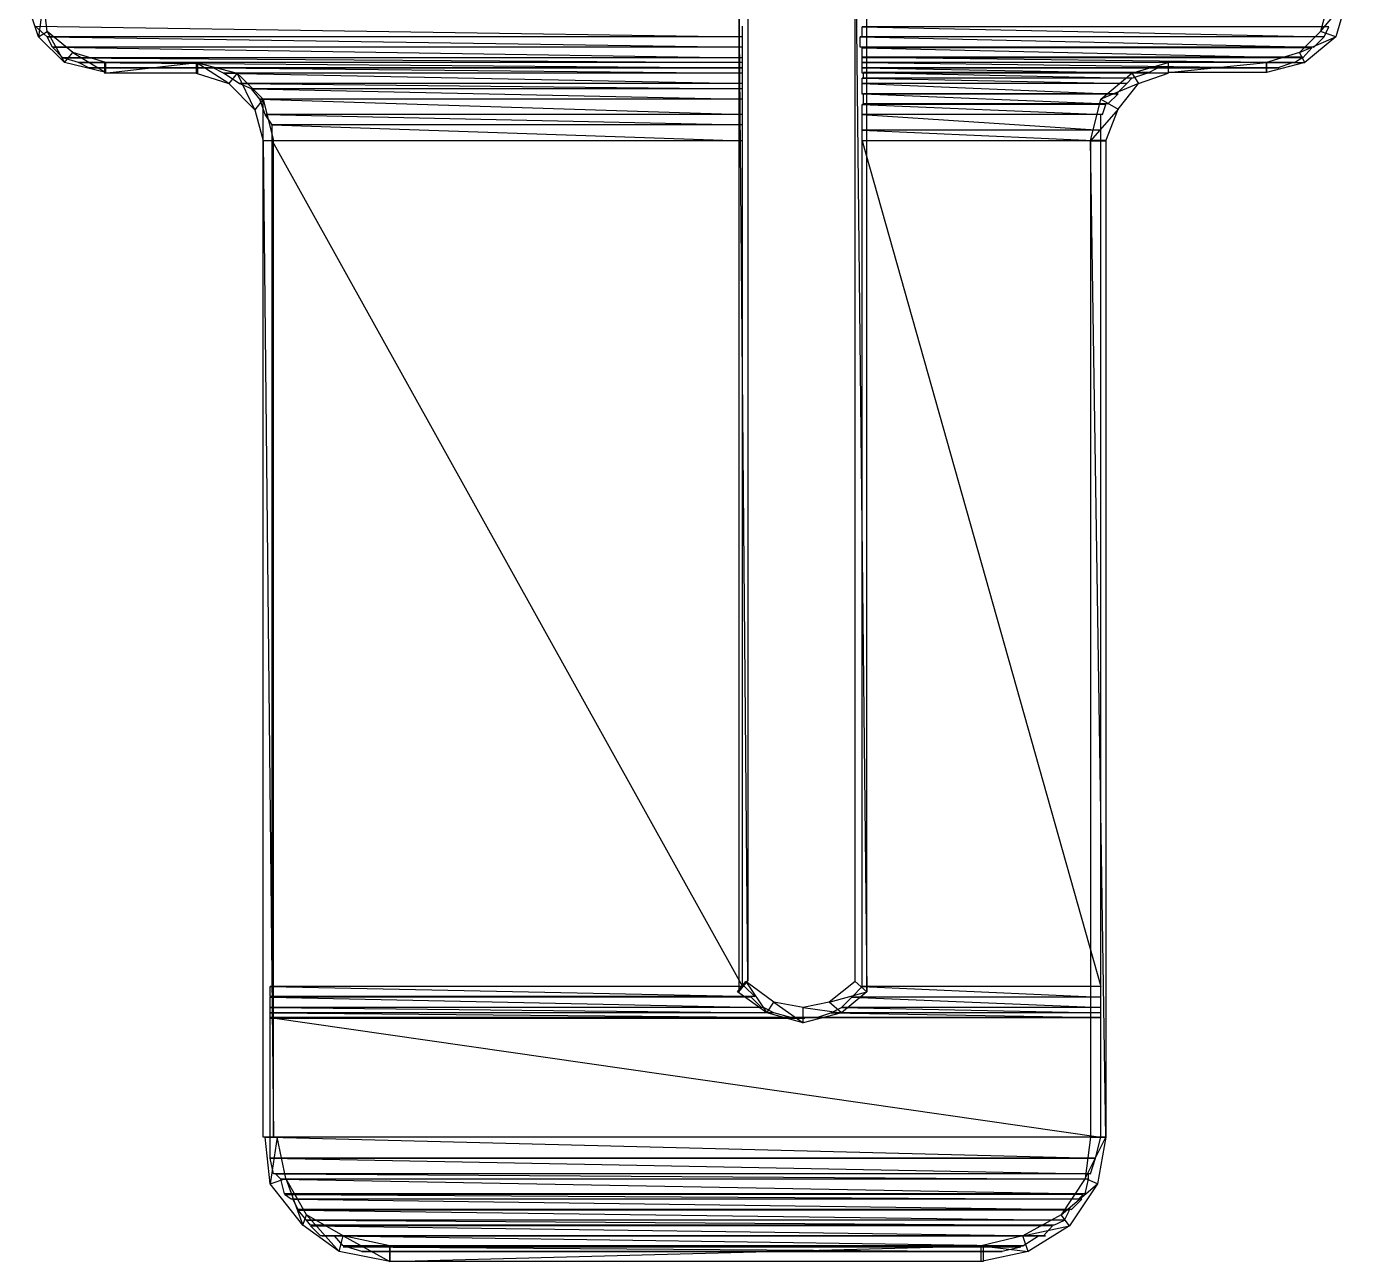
# Model space of a CAD drawing. Header units: millimetres. Extents: x 10 to 831, y 7 to 587.
# Drawn here: x 766.311 to 769.003, y 86.939 to 89.457 of the extents above; entities that cross this region are included whole.
import ezdxf

# ---------------------------------------------------------------- set-up
doc = ezdxf.new("R2010")
doc.units = ezdxf.units.MM
doc.layers.get('0').update_dxf_attribs({"linetype": 'CONTINUOUS'})

msp = doc.modelspace()

# ---------------------------------------------------------------- linework, layer by layer
at = {"color": 0}
for p, q in [((768.001, 89.7117), (768.025, 87.4889)), ((768.001, 89.7117), (768.025, 87.4889)), ((768.001, 89.7117), (768.025, 87.4889)), ((768.001, 89.7117), (768.025, 87.4889)), ((768.001, 87.5097), (768.001, 89.7117)), ((768.025, 87.4889), (768.025, 89.7117)), ((768.025, 87.4889), (768.025, 89.7117)), ((767.782, 87.5111), (767.764, 89.5847)), ((767.764, 89.5847), (767.764, 87.4889)), ((767.782, 87.5111), (767.764, 89.5847)), ((767.782, 87.5111), (767.764, 89.5847)), ((767.764, 89.5847), (767.764, 87.4889)), ((767.782, 87.5111), (767.764, 89.5847)), ((767.782, 89.5847), (767.782, 87.5111)), ((766.336, 89.4362), (766.311, 89.5103)), ((766.336, 89.4362), (766.311, 89.5103)), ((766.346, 89.5103), (766.336, 89.4362)), ((766.346, 89.5103), (766.336, 89.4362)), ((766.346, 89.5103), (766.336, 89.4362)), ((766.346, 89.5103), (766.336, 89.4362)), ((766.353, 89.4472), (766.346, 89.5103)), ((766.353, 89.4472), (766.346, 89.5103)), ((768.95, 89.4472), (769.003, 89.5103)), ((768.95, 89.4472), (769.003, 89.5103)), ((768.95, 89.4472), (769.003, 89.5103)), ((768.95, 89.4472), (769.003, 89.5103)), ((768.967, 89.5103), (768.95, 89.4472)), ((769.003, 89.5103), (768.981, 89.4362)), ((769.003, 89.5103), (768.981, 89.4362)), ((766.329, 89.4581), (767.771, 89.4362)), ((766.329, 89.4581), (767.771, 89.4362)), ((766.329, 89.4581), (767.771, 89.4362)), ((766.329, 89.4581), (767.771, 89.4362)), ((766.353, 89.4362), (766.329, 89.4581)), ((767.771, 89.4362), (767.771, 89.4581)), ((767.771, 89.4362), (767.771, 89.4581)), ((768.967, 89.4567), (768.015, 89.4567)), ((768.015, 89.4567), (768.957, 89.4362)), ((768.015, 89.4567), (768.957, 89.4362)), ((768.967, 89.4567), (768.015, 89.4567)), ((768.015, 89.4567), (768.957, 89.4362)), ((768.015, 89.4567), (768.957, 89.4362)), ((768.015, 89.4362), (768.015, 89.4567)), ((768.957, 89.4362), (768.967, 89.4567)), ((768.957, 89.4362), (768.967, 89.4567)), ((766.336, 89.4362), (766.353, 89.4472)), ((766.336, 89.4362), (766.353, 89.4472)), ((766.336, 89.4362), (766.353, 89.4472)), ((766.336, 89.4362), (766.353, 89.4472)), ((766.389, 89.3837), (766.336, 89.4362)), ((766.389, 89.3837), (766.336, 89.4362)), ((766.353, 89.4472), (766.389, 89.3837)), ((766.353, 89.4472), (766.389, 89.3837)), ((766.406, 89.4045), (766.353, 89.4472)), ((766.353, 89.4472), (766.389, 89.3837)), ((766.353, 89.4472), (766.389, 89.3837)), ((766.406, 89.4045), (766.353, 89.4472)), ((767.771, 89.4362), (766.353, 89.4362)), ((767.771, 89.4362), (766.353, 89.4362)), ((767.771, 89.4362), (766.353, 89.4362)), ((766.353, 89.4362), (767.771, 89.4154)), ((766.353, 89.4362), (767.771, 89.4154)), ((767.771, 89.4362), (766.353, 89.4362)), ((766.353, 89.4362), (767.771, 89.4154)), ((766.353, 89.4362), (767.771, 89.4154)), ((766.364, 89.4154), (766.353, 89.4362)), ((767.771, 89.4154), (767.771, 89.4362)), ((767.771, 89.4154), (767.771, 89.4362)), ((768.957, 89.4362), (768.011, 89.4362)), ((768.011, 89.4362), (768.936, 89.4154)), ((768.011, 89.4362), (768.936, 89.4154)), ((768.957, 89.4362), (768.011, 89.4362)), ((768.011, 89.4362), (768.936, 89.4154)), ((768.011, 89.4362), (768.936, 89.4154)), ((768.011, 89.4154), (768.011, 89.4362)), ((768.957, 89.4362), (768.015, 89.4362)), ((768.957, 89.4362), (768.015, 89.4362)), ((768.95, 89.4472), (768.907, 89.4045)), ((768.95, 89.4472), (768.907, 89.4045)), ((768.907, 89.4045), (768.981, 89.4362)), ((768.907, 89.4045), (768.981, 89.4362)), ((768.907, 89.4045), (768.981, 89.4362)), ((768.907, 89.4045), (768.981, 89.4362)), ((768.981, 89.4362), (768.918, 89.3837)), ((768.981, 89.4362), (768.918, 89.3837)), ((768.936, 89.4154), (768.957, 89.4362)), ((768.936, 89.4154), (768.957, 89.4362)), ((768.981, 89.4362), (768.95, 89.4472)), ((768.981, 89.4362), (768.95, 89.4472)), ((768.981, 89.4362), (768.95, 89.4472)), ((768.981, 89.4362), (768.95, 89.4472)), ((767.771, 89.4154), (766.364, 89.4154)), ((767.771, 89.4154), (766.364, 89.4154)), ((767.771, 89.4154), (766.364, 89.4154)), ((766.364, 89.4154), (767.771, 89.3932)), ((766.364, 89.4154), (767.771, 89.3932)), ((767.771, 89.4154), (766.364, 89.4154)), ((766.364, 89.4154), (767.771, 89.3932)), ((766.364, 89.4154), (767.771, 89.3932)), ((766.385, 89.3932), (766.364, 89.4154)), ((766.389, 89.3837), (766.406, 89.4045)), ((766.389, 89.3837), (766.406, 89.4045)), ((766.389, 89.3837), (766.406, 89.4045)), ((766.389, 89.3837), (766.406, 89.4045)), ((766.406, 89.4045), (766.473, 89.3632)), ((766.406, 89.4045), (766.473, 89.3632)), ((766.406, 89.4045), (766.473, 89.3632)), ((766.406, 89.4045), (766.473, 89.3632)), ((766.473, 89.3837), (766.406, 89.4045)), ((767.771, 89.3932), (767.771, 89.4154)), ((767.771, 89.3932), (767.771, 89.4154)), ((768.936, 89.4154), (768.011, 89.4154)), ((768.936, 89.4154), (768.011, 89.4154)), ((768.932, 89.414), (768.015, 89.414)), ((768.015, 89.414), (768.914, 89.3932)), ((768.015, 89.414), (768.914, 89.3932)), ((768.932, 89.414), (768.015, 89.414)), ((768.015, 89.414), (768.914, 89.3932)), ((768.015, 89.414), (768.914, 89.3932)), ((768.015, 89.3932), (768.015, 89.414)), ((768.907, 89.4045), (768.84, 89.3837)), ((768.907, 89.4045), (768.84, 89.3837)), ((768.918, 89.3837), (768.907, 89.4045)), ((768.918, 89.3837), (768.907, 89.4045)), ((768.918, 89.3837), (768.907, 89.4045)), ((768.918, 89.3837), (768.907, 89.4045)), ((768.914, 89.3932), (768.932, 89.414)), ((768.914, 89.3932), (768.932, 89.414)), ((767.771, 89.3932), (766.385, 89.3932)), ((767.771, 89.3932), (766.385, 89.3932)), ((767.771, 89.3932), (766.385, 89.3932)), ((766.385, 89.3932), (767.771, 89.3837)), ((766.385, 89.3932), (767.771, 89.3837)), ((767.771, 89.3932), (766.385, 89.3932)), ((766.385, 89.3932), (767.771, 89.3837)), ((766.385, 89.3932), (767.771, 89.3837)), ((766.417, 89.3837), (766.385, 89.3932)), ((766.473, 89.3632), (766.389, 89.3837)), ((766.473, 89.3632), (766.389, 89.3837)), ((767.771, 89.3837), (766.417, 89.3837)), ((767.771, 89.3837), (766.417, 89.3837)), ((767.771, 89.3837), (766.417, 89.3837)), ((766.417, 89.3837), (767.771, 89.3727)), ((766.417, 89.3837), (767.771, 89.3727)), ((767.771, 89.3837), (766.417, 89.3837)), ((766.417, 89.3837), (767.771, 89.3727)), ((766.417, 89.3837), (767.771, 89.3727)), ((766.438, 89.3727), (766.417, 89.3837)), ((766.47, 89.3837), (766.47, 89.3618)), ((766.47, 89.3618), (766.66, 89.3837)), ((766.66, 89.3837), (766.47, 89.3837)), ((766.47, 89.3618), (766.66, 89.3837)), ((766.47, 89.3837), (766.47, 89.3618)), ((766.47, 89.3618), (766.66, 89.3837)), ((766.66, 89.3837), (766.47, 89.3837)), ((766.47, 89.3618), (766.66, 89.3837)), ((766.473, 89.3632), (766.473, 89.3837)), ((766.473, 89.3632), (766.473, 89.3837)), ((766.724, 89.341), (766.657, 89.3837)), ((766.657, 89.3837), (766.741, 89.3618)), ((766.724, 89.341), (766.657, 89.3837)), ((766.657, 89.3837), (766.657, 89.3618)), ((766.724, 89.341), (766.657, 89.3837)), ((766.657, 89.3837), (766.741, 89.3618)), ((766.724, 89.341), (766.657, 89.3837)), ((766.657, 89.3837), (766.657, 89.3618)), ((766.66, 89.3837), (766.66, 89.3618)), ((766.66, 89.3837), (766.66, 89.3618)), ((767.771, 89.3837), (767.771, 89.3932)), ((767.771, 89.3837), (767.771, 89.3932)), ((767.771, 89.3727), (767.771, 89.3837)), ((767.771, 89.3727), (767.771, 89.3837)), ((768.914, 89.3946), (768.015, 89.3946)), ((768.015, 89.3946), (768.897, 89.3837)), ((768.015, 89.3946), (768.897, 89.3837)), ((768.914, 89.3946), (768.015, 89.3946)), ((768.015, 89.3946), (768.897, 89.3837)), ((768.015, 89.3946), (768.897, 89.3837)), ((768.015, 89.3837), (768.015, 89.3946)), ((768.914, 89.3932), (768.015, 89.3932)), ((768.914, 89.3932), (768.015, 89.3932)), ((768.897, 89.3837), (768.015, 89.3837)), ((768.897, 89.3837), (768.015, 89.3837)), ((768.893, 89.3837), (768.015, 89.3837)), ((768.015, 89.3837), (768.862, 89.3727)), ((768.015, 89.3837), (768.862, 89.3727)), ((768.893, 89.3837), (768.015, 89.3837)), ((768.015, 89.3837), (768.862, 89.3727)), ((768.015, 89.3837), (768.862, 89.3727)), ((768.015, 89.3727), (768.015, 89.3837)), ((768.565, 89.3618), (768.639, 89.3837)), ((768.565, 89.3618), (768.639, 89.3837)), ((768.639, 89.3837), (768.639, 89.3618)), ((768.639, 89.3837), (768.639, 89.3618)), ((768.639, 89.3837), (768.639, 89.3632)), ((768.639, 89.3632), (768.84, 89.3837)), ((768.84, 89.3837), (768.639, 89.3837)), ((768.639, 89.3632), (768.84, 89.3837)), ((768.639, 89.3837), (768.639, 89.3632)), ((768.639, 89.3632), (768.84, 89.3837)), ((768.84, 89.3837), (768.639, 89.3837)), ((768.639, 89.3632), (768.84, 89.3837)), ((768.84, 89.3837), (768.84, 89.3632)), ((768.84, 89.3837), (768.84, 89.3632)), ((768.84, 89.3632), (768.84, 89.3837)), ((768.84, 89.3837), (768.918, 89.3837)), ((768.918, 89.3837), (768.84, 89.3632)), ((768.84, 89.3837), (768.918, 89.3837)), ((768.84, 89.3632), (768.84, 89.3837)), ((768.84, 89.3837), (768.918, 89.3837)), ((768.918, 89.3837), (768.84, 89.3632)), ((768.84, 89.3837), (768.918, 89.3837)), ((768.862, 89.3727), (768.893, 89.3837)), ((768.862, 89.3727), (768.893, 89.3837)), ((768.897, 89.3837), (768.914, 89.3946)), ((768.897, 89.3837), (768.914, 89.3946)), ((767.771, 89.3727), (766.438, 89.3727)), ((767.771, 89.3727), (766.438, 89.3727)), ((767.771, 89.3727), (766.438, 89.3727)), ((766.438, 89.3727), (767.771, 89.3727)), ((766.438, 89.3727), (767.771, 89.3727)), ((767.771, 89.3727), (766.438, 89.3727)), ((766.438, 89.3727), (767.771, 89.3727)), ((766.438, 89.3727), (767.771, 89.3727)), ((766.473, 89.3727), (766.438, 89.3727)), ((766.66, 89.3618), (766.47, 89.3618)), ((767.771, 89.3727), (766.473, 89.3727)), ((767.771, 89.3727), (766.473, 89.3727)), ((766.657, 89.3618), (766.724, 89.341)), ((767.771, 89.3727), (766.66, 89.3727)), ((766.66, 89.3727), (767.771, 89.3727)), ((766.66, 89.3727), (767.771, 89.3727)), ((767.771, 89.3727), (766.66, 89.3727)), ((766.66, 89.3727), (767.771, 89.3727)), ((766.66, 89.3727), (767.771, 89.3727)), ((766.692, 89.3727), (766.66, 89.3727)), ((767.771, 89.3727), (766.692, 89.3727)), ((767.771, 89.3727), (766.692, 89.3727)), ((767.771, 89.3727), (766.692, 89.3727)), ((766.692, 89.3727), (767.771, 89.3618)), ((766.692, 89.3727), (767.771, 89.3618)), ((767.771, 89.3727), (766.692, 89.3727)), ((766.692, 89.3727), (767.771, 89.3618)), ((766.692, 89.3727), (767.771, 89.3618)), ((766.713, 89.3618), (766.692, 89.3727)), ((767.771, 89.3618), (766.713, 89.3618)), ((767.771, 89.3618), (766.713, 89.3618)), ((767.771, 89.3618), (766.713, 89.3618)), ((766.713, 89.3618), (767.771, 89.341)), ((766.713, 89.3618), (767.771, 89.341)), ((767.771, 89.3618), (766.713, 89.3618)), ((766.713, 89.3618), (767.771, 89.341)), ((766.713, 89.3618), (767.771, 89.341)), ((766.745, 89.341), (766.713, 89.3618)), ((766.741, 89.3618), (766.724, 89.341)), ((766.741, 89.3618), (766.724, 89.341)), ((766.741, 89.3618), (766.724, 89.341)), ((766.741, 89.3618), (766.724, 89.341)), ((766.777, 89.2874), (766.741, 89.3618)), ((766.741, 89.3618), (766.794, 89.3092)), ((766.777, 89.2874), (766.741, 89.3618)), ((766.777, 89.2874), (766.741, 89.3618)), ((766.741, 89.3618), (766.794, 89.3092)), ((766.777, 89.2874), (766.741, 89.3618)), ((767.771, 89.3618), (767.771, 89.3727)), ((767.771, 89.3618), (767.771, 89.3727)), ((767.771, 89.341), (767.771, 89.3618)), ((767.771, 89.341), (767.771, 89.3618)), ((768.862, 89.3727), (768.015, 89.3727)), ((768.862, 89.3727), (768.015, 89.3727)), ((768.618, 89.3727), (768.015, 89.3727)), ((768.015, 89.3727), (768.597, 89.3618)), ((768.015, 89.3727), (768.597, 89.3618)), ((768.618, 89.3727), (768.015, 89.3727)), ((768.015, 89.3727), (768.597, 89.3618)), ((768.015, 89.3727), (768.597, 89.3618)), ((768.015, 89.3618), (768.015, 89.3727)), ((768.597, 89.3618), (768.015, 89.3618)), ((768.597, 89.3618), (768.015, 89.3618)), ((768.565, 89.3519), (768.015, 89.3519)), ((768.015, 89.3519), (768.555, 89.341)), ((768.015, 89.3519), (768.555, 89.341)), ((768.565, 89.3519), (768.015, 89.3519)), ((768.015, 89.3519), (768.555, 89.341)), ((768.015, 89.3519), (768.555, 89.341)), ((768.015, 89.341), (768.015, 89.3519)), ((768.844, 89.3727), (768.018, 89.3727)), ((768.018, 89.3727), (768.844, 89.3727)), ((768.844, 89.3727), (768.018, 89.3727)), ((768.018, 89.3727), (768.865, 89.3727)), ((768.844, 89.3727), (768.018, 89.3727)), ((768.018, 89.3727), (768.844, 89.3727)), ((768.844, 89.3727), (768.018, 89.3727)), ((768.018, 89.3727), (768.865, 89.3727)), ((768.622, 89.3727), (768.018, 89.3727)), ((768.018, 89.3727), (768.622, 89.3727)), ((768.622, 89.3727), (768.018, 89.3727)), ((768.018, 89.3727), (768.639, 89.3727)), ((768.622, 89.3727), (768.018, 89.3727)), ((768.018, 89.3727), (768.622, 89.3727)), ((768.622, 89.3727), (768.018, 89.3727)), ((768.018, 89.3727), (768.639, 89.3727)), ((768.6, 89.3632), (768.018, 89.3632)), ((768.018, 89.3632), (768.565, 89.3519)), ((768.018, 89.3632), (768.565, 89.3519)), ((768.6, 89.3632), (768.018, 89.3632)), ((768.018, 89.3632), (768.565, 89.3519)), ((768.018, 89.3632), (768.565, 89.3519)), ((768.018, 89.3519), (768.018, 89.3632)), ((768.565, 89.3519), (768.018, 89.3519)), ((768.565, 89.3519), (768.018, 89.3519)), ((768.502, 89.3092), (768.565, 89.3618)), ((768.502, 89.3092), (768.565, 89.3618)), ((768.555, 89.341), (768.565, 89.3519)), ((768.555, 89.341), (768.565, 89.3519)), ((768.565, 89.3519), (768.6, 89.3632)), ((768.565, 89.3519), (768.6, 89.3632)), ((768.639, 89.3618), (768.565, 89.3618)), ((768.639, 89.3618), (768.565, 89.3618)), ((768.565, 89.3618), (768.579, 89.341)), ((768.565, 89.3618), (768.579, 89.341)), ((768.639, 89.3618), (768.565, 89.3618)), ((768.639, 89.3618), (768.565, 89.3618)), ((768.565, 89.3618), (768.579, 89.341)), ((768.565, 89.3618), (768.579, 89.341)), ((768.579, 89.341), (768.639, 89.3618)), ((768.579, 89.341), (768.639, 89.3618)), ((768.597, 89.3618), (768.618, 89.3727)), ((768.597, 89.3618), (768.618, 89.3727)), ((768.622, 89.3727), (768.622, 89.3727)), ((768.622, 89.3727), (768.622, 89.3727)), ((768.639, 89.3727), (768.622, 89.3727)), ((768.84, 89.3632), (768.639, 89.3632)), ((768.844, 89.3727), (768.844, 89.3727)), ((768.844, 89.3727), (768.844, 89.3727)), ((768.865, 89.3727), (768.844, 89.3727)), ((766.724, 89.341), (766.777, 89.2874)), ((766.724, 89.341), (766.777, 89.2874)), ((767.771, 89.341), (766.745, 89.341)), ((767.771, 89.341), (766.745, 89.341)), ((767.771, 89.341), (766.745, 89.341)), ((766.745, 89.341), (767.771, 89.33)), ((766.745, 89.341), (767.771, 89.33)), ((767.771, 89.341), (766.745, 89.341)), ((766.745, 89.341), (767.771, 89.33)), ((766.745, 89.341), (767.771, 89.33)), ((766.77, 89.33), (766.745, 89.341)), ((767.771, 89.33), (766.77, 89.33)), ((767.771, 89.33), (766.77, 89.33)), ((767.771, 89.33), (766.77, 89.33)), ((766.77, 89.33), (767.771, 89.3092)), ((766.77, 89.33), (767.771, 89.3092)), ((767.771, 89.33), (766.77, 89.33)), ((766.77, 89.33), (767.771, 89.3092)), ((766.77, 89.33), (767.771, 89.3092)), ((766.787, 89.3092), (766.77, 89.33)), ((767.771, 89.33), (767.771, 89.341)), ((767.771, 89.33), (767.771, 89.341)), ((767.771, 89.3092), (767.771, 89.33)), ((767.771, 89.3092), (767.771, 89.33)), ((768.555, 89.341), (768.015, 89.341)), ((768.555, 89.341), (768.015, 89.341)), ((768.555, 89.341), (768.015, 89.341)), ((768.015, 89.341), (768.533, 89.3191)), ((768.015, 89.341), (768.533, 89.3191)), ((768.555, 89.341), (768.015, 89.341)), ((768.015, 89.341), (768.533, 89.3191)), ((768.015, 89.341), (768.533, 89.3191)), ((768.015, 89.3191), (768.015, 89.341)), ((768.579, 89.341), (768.502, 89.3092)), ((768.579, 89.341), (768.502, 89.3092)), ((768.579, 89.341), (768.502, 89.3092)), ((768.579, 89.341), (768.502, 89.3092)), ((768.533, 89.3191), (768.555, 89.341)), ((768.533, 89.3191), (768.555, 89.341)), ((768.537, 89.2888), (768.579, 89.341)), ((768.537, 89.2888), (768.579, 89.341)), ((766.794, 89.3092), (766.777, 89.2874)), ((766.794, 89.3092), (766.777, 89.2874)), ((766.794, 89.3092), (766.777, 89.2874)), ((766.794, 89.3092), (766.777, 89.2874)), ((767.771, 89.3092), (766.787, 89.3092)), ((767.771, 89.3092), (766.787, 89.3092)), ((767.771, 89.3092), (766.787, 89.3092)), ((766.787, 89.3092), (767.771, 89.2775)), ((766.787, 89.3092), (767.771, 89.2775)), ((767.771, 89.3092), (766.787, 89.3092)), ((766.787, 89.3092), (767.771, 89.2775)), ((766.787, 89.3092), (767.771, 89.2775)), ((766.798, 89.2775), (766.787, 89.3092)), ((766.794, 89.2239), (766.794, 89.3092)), ((766.794, 89.3092), (766.815, 89.2239)), ((766.794, 89.2239), (766.794, 89.3092)), ((766.794, 89.2239), (766.794, 89.3092)), ((766.794, 89.3092), (766.815, 89.2239)), ((766.794, 89.2239), (766.794, 89.3092)), ((767.771, 89.2775), (767.771, 89.3092)), ((767.771, 89.2775), (767.771, 89.3092)), ((768.533, 89.3191), (768.015, 89.3191)), ((768.533, 89.3191), (768.015, 89.3191)), ((768.512, 89.2983), (768.015, 89.2983)), ((768.015, 89.2983), (768.505, 89.2775)), ((768.015, 89.2983), (768.505, 89.2775)), ((768.512, 89.2983), (768.015, 89.2983)), ((768.015, 89.2983), (768.505, 89.2775)), ((768.015, 89.2983), (768.505, 89.2775)), ((768.015, 89.2775), (768.015, 89.2983)), ((768.537, 89.3202), (768.018, 89.3202)), ((768.018, 89.3202), (768.516, 89.2997)), ((768.018, 89.3202), (768.516, 89.2997)), ((768.537, 89.3202), (768.018, 89.3202)), ((768.018, 89.3202), (768.516, 89.2997)), ((768.018, 89.3202), (768.516, 89.2997)), ((768.018, 89.2997), (768.018, 89.3202)), ((768.516, 89.2997), (768.018, 89.2997)), ((768.516, 89.2997), (768.018, 89.2997)), ((768.481, 89.2239), (768.502, 89.3092)), ((768.481, 89.2239), (768.502, 89.3092)), ((768.502, 89.3092), (768.537, 89.2888)), ((768.502, 89.3092), (768.537, 89.2888)), ((768.502, 89.3092), (768.537, 89.2888)), ((768.502, 89.3092), (768.537, 89.2888)), ((768.505, 89.2775), (768.512, 89.2983)), ((768.505, 89.2775), (768.512, 89.2983)), ((768.516, 89.2997), (768.537, 89.3202)), ((768.516, 89.2997), (768.537, 89.3202)), ((766.777, 89.2874), (766.794, 89.2239)), ((766.777, 89.2874), (766.794, 89.2239)), ((767.771, 89.2775), (766.798, 89.2775)), ((767.771, 89.2775), (766.798, 89.2775)), ((767.771, 89.2775), (766.798, 89.2775)), ((766.798, 89.2775), (767.771, 89.257)), ((766.798, 89.2775), (767.771, 89.257)), ((767.771, 89.2775), (766.798, 89.2775)), ((766.798, 89.2775), (767.771, 89.257)), ((766.798, 89.2775), (767.771, 89.257)), ((766.812, 89.257), (766.798, 89.2775)), ((767.771, 89.257), (767.771, 89.2775)), ((767.771, 89.257), (767.771, 89.2775)), ((768.505, 89.2775), (768.015, 89.2775)), ((768.505, 89.2775), (768.015, 89.2775)), ((768.502, 89.2775), (768.015, 89.2775)), ((768.015, 89.2775), (768.502, 89.2457)), ((768.015, 89.2775), (768.502, 89.2457)), ((768.502, 89.2775), (768.015, 89.2775)), ((768.015, 89.2775), (768.502, 89.2457)), ((768.015, 89.2775), (768.502, 89.2457)), ((768.015, 89.2457), (768.015, 89.2775)), ((768.537, 89.2888), (768.481, 89.2239)), ((768.537, 89.2888), (768.481, 89.2239)), ((768.537, 89.2888), (768.481, 89.2239)), ((768.537, 89.2888), (768.481, 89.2239)), ((768.502, 89.2457), (768.502, 89.2775)), ((768.502, 89.2457), (768.502, 89.2775)), ((768.512, 89.2239), (768.537, 89.2888)), ((767.771, 89.257), (766.812, 89.257)), ((767.771, 89.257), (766.812, 89.257)), ((767.771, 89.257), (766.812, 89.257)), ((766.812, 89.257), (767.771, 89.2239)), ((766.812, 89.257), (767.771, 89.2239)), ((767.771, 89.257), (766.812, 89.257)), ((766.812, 89.257), (767.771, 89.2239)), ((766.812, 89.257), (767.771, 89.2239)), ((766.812, 89.2239), (766.812, 89.257)), ((767.771, 89.2239), (767.771, 89.257)), ((767.771, 89.2239), (767.771, 89.257)), ((768.502, 89.2457), (768.015, 89.2457)), ((768.502, 89.2457), (768.015, 89.2457)), ((768.502, 89.2457), (768.015, 89.2457)), ((768.015, 89.2457), (768.502, 89.2239)), ((768.015, 89.2457), (768.502, 89.2239)), ((768.502, 89.2457), (768.015, 89.2457)), ((768.015, 89.2457), (768.502, 89.2239)), ((768.015, 89.2457), (768.502, 89.2239)), ((768.015, 89.2239), (768.015, 89.2457)), ((768.502, 89.2239), (768.502, 89.2457)), ((768.502, 89.2239), (768.502, 89.2457)), ((766.815, 89.2239), (766.794, 89.2239)), ((766.815, 89.2239), (766.794, 89.2239)), ((766.815, 89.2239), (766.794, 89.2239)), ((766.794, 89.2239), (766.815, 87.1926)), ((766.794, 89.2239), (766.815, 87.1926)), ((766.815, 89.2239), (766.794, 89.2239)), ((766.794, 89.2239), (766.815, 87.1926)), ((766.794, 89.2239), (766.815, 87.1926)), ((766.794, 87.1926), (766.794, 89.2239)), ((767.771, 89.2239), (766.812, 89.2239)), ((767.771, 89.2239), (766.812, 89.2239)), ((767.771, 89.2239), (766.812, 89.2239)), ((766.812, 89.2239), (767.771, 87.4998)), ((766.812, 89.2239), (767.771, 87.4998)), ((767.771, 89.2239), (766.812, 89.2239)), ((766.812, 89.2239), (767.771, 87.4998)), ((766.812, 89.2239), (767.771, 87.4998)), ((766.812, 87.4998), (766.812, 89.2239)), ((766.815, 87.1926), (766.815, 89.2239)), ((766.815, 87.1926), (766.815, 89.2239)), ((767.771, 87.4998), (767.771, 89.2239)), ((767.771, 87.4998), (767.771, 89.2239)), ((768.502, 89.2239), (768.015, 89.2239)), ((768.502, 89.2239), (768.015, 89.2239)), ((768.502, 89.2239), (768.015, 89.2239)), ((768.015, 89.2239), (768.502, 87.4998)), ((768.015, 89.2239), (768.502, 87.4998)), ((768.502, 89.2239), (768.015, 89.2239)), ((768.015, 89.2239), (768.502, 87.4998)), ((768.015, 89.2239), (768.502, 87.4998)), ((768.015, 87.4998), (768.015, 89.2239)), ((768.512, 87.1926), (768.481, 89.2253)), ((768.481, 89.2253), (768.481, 87.1926)), ((768.512, 87.1926), (768.481, 89.2253)), ((768.481, 89.2253), (768.512, 89.2253)), ((768.512, 87.1926), (768.481, 89.2253)), ((768.481, 89.2253), (768.481, 87.1926)), ((768.512, 87.1926), (768.481, 89.2253)), ((768.481, 89.2253), (768.512, 89.2253)), ((768.481, 89.2239), (768.512, 89.2239)), ((768.481, 89.2239), (768.512, 89.2239)), ((768.502, 87.4998), (768.502, 89.2239)), ((768.502, 87.4998), (768.502, 89.2239)), ((768.512, 89.2253), (768.512, 87.1926)), ((767.775, 87.4998), (766.808, 87.4998)), ((766.808, 87.4998), (767.796, 87.4794)), ((766.808, 87.4998), (767.796, 87.4794)), ((767.775, 87.4998), (766.808, 87.4998)), ((766.808, 87.4998), (767.796, 87.4794)), ((766.808, 87.4998), (767.796, 87.4794)), ((766.808, 87.4794), (766.808, 87.4998)), ((767.771, 87.4998), (766.812, 87.4998)), ((767.771, 87.4998), (766.812, 87.4998)), ((767.761, 87.4889), (767.778, 87.5097)), ((767.761, 87.4889), (767.778, 87.5097)), ((767.764, 87.4889), (767.782, 87.5111)), ((767.764, 87.4889), (767.782, 87.5111)), ((767.796, 87.4794), (767.775, 87.4998)), ((767.796, 87.4794), (767.775, 87.4998)), ((767.778, 87.5097), (767.821, 87.4462)), ((767.778, 87.5097), (767.821, 87.4462)), ((767.835, 87.4681), (767.778, 87.5097)), ((767.778, 87.5097), (767.821, 87.4462)), ((767.778, 87.5097), (767.821, 87.4462)), ((767.835, 87.4681), (767.778, 87.5097)), ((768.001, 87.5097), (767.948, 87.4681)), ((767.994, 87.478), (768.015, 87.4998)), ((768.025, 87.4889), (768.001, 87.5097)), ((768.025, 87.4889), (768.001, 87.5097)), ((768.025, 87.4889), (768.001, 87.5097)), ((768.025, 87.4889), (768.001, 87.5097)), ((768.502, 87.4998), (768.015, 87.4998)), ((768.502, 87.4998), (768.015, 87.4998)), ((768.502, 87.4998), (768.015, 87.4998)), ((768.015, 87.4998), (768.502, 87.478)), ((768.015, 87.4998), (768.502, 87.478)), ((768.502, 87.4998), (768.015, 87.4998)), ((768.015, 87.4998), (768.502, 87.478)), ((768.015, 87.4998), (768.502, 87.478)), ((768.502, 87.478), (768.502, 87.4998)), ((768.502, 87.478), (768.502, 87.4998)), ((767.796, 87.4794), (766.808, 87.4794)), ((767.796, 87.4794), (766.808, 87.4794)), ((767.789, 87.478), (766.808, 87.478)), ((766.808, 87.478), (767.81, 87.4571)), ((766.808, 87.478), (767.81, 87.4571)), ((767.789, 87.478), (766.808, 87.478)), ((766.808, 87.478), (767.81, 87.4571)), ((766.808, 87.478), (767.81, 87.4571)), ((766.808, 87.4571), (766.808, 87.478)), ((767.821, 87.4462), (767.761, 87.4889)), ((767.821, 87.4462), (767.761, 87.4889)), ((767.81, 87.4571), (767.789, 87.478)), ((767.81, 87.4571), (767.789, 87.478)), ((767.821, 87.4462), (767.835, 87.4681)), ((767.821, 87.4462), (767.835, 87.4681)), ((767.821, 87.4462), (767.835, 87.4681)), ((767.821, 87.4462), (767.835, 87.4681)), ((767.835, 87.4681), (767.895, 87.4254)), ((767.835, 87.4681), (767.895, 87.4254)), ((767.895, 87.4571), (767.835, 87.4681)), ((767.835, 87.4681), (767.895, 87.4254)), ((767.835, 87.4681), (767.895, 87.4254)), ((767.895, 87.4571), (767.835, 87.4681)), ((767.948, 87.4681), (767.895, 87.4571)), ((767.948, 87.4681), (767.895, 87.4571)), ((767.948, 87.4681), (768.025, 87.4889)), ((767.948, 87.4681), (768.025, 87.4889)), ((767.948, 87.4681), (768.025, 87.4889)), ((767.948, 87.4681), (768.025, 87.4889)), ((767.973, 87.4462), (767.948, 87.4681)), ((767.973, 87.4462), (767.948, 87.4681)), ((767.973, 87.4462), (767.948, 87.4681)), ((767.973, 87.4462), (767.948, 87.4681)), ((768.025, 87.4889), (767.973, 87.4462)), ((768.025, 87.4889), (767.973, 87.4462)), ((767.973, 87.4571), (767.994, 87.478)), ((768.502, 87.478), (767.994, 87.478)), ((768.502, 87.478), (767.994, 87.478)), ((768.502, 87.478), (767.994, 87.478)), ((767.994, 87.478), (768.502, 87.4571)), ((767.994, 87.478), (768.502, 87.4571)), ((768.502, 87.478), (767.994, 87.478)), ((767.994, 87.478), (768.502, 87.4571)), ((767.994, 87.478), (768.502, 87.4571)), ((768.502, 87.4571), (768.502, 87.478)), ((768.502, 87.4571), (768.502, 87.478)), ((767.81, 87.4571), (766.808, 87.4571)), ((767.81, 87.4571), (766.808, 87.4571)), ((767.814, 87.4571), (766.808, 87.4571)), ((766.808, 87.4571), (767.835, 87.4462)), ((766.808, 87.4571), (767.835, 87.4462)), ((767.814, 87.4571), (766.808, 87.4571)), ((766.808, 87.4571), (767.835, 87.4462)), ((766.808, 87.4571), (767.835, 87.4462)), ((766.808, 87.4462), (766.808, 87.4571)), ((767.835, 87.4462), (766.808, 87.4462)), ((767.835, 87.4462), (766.808, 87.4462)), ((767.835, 87.4462), (766.808, 87.4462)), ((766.808, 87.4462), (767.87, 87.4367)), ((766.808, 87.4462), (767.87, 87.4367)), ((767.835, 87.4462), (766.808, 87.4462)), ((766.808, 87.4462), (767.87, 87.4367)), ((766.808, 87.4462), (767.87, 87.4367)), ((766.808, 87.4367), (766.808, 87.4462)), ((767.87, 87.4367), (766.808, 87.4367)), ((767.87, 87.4367), (766.808, 87.4367)), ((768.502, 87.4367), (766.808, 87.4367)), ((766.808, 87.4367), (768.502, 87.1926)), ((766.808, 87.4367), (768.502, 87.1926)), ((768.502, 87.4367), (766.808, 87.4367)), ((766.808, 87.4367), (768.502, 87.1926)), ((766.808, 87.4367), (768.502, 87.1926)), ((766.808, 87.1926), (766.808, 87.4367)), ((767.835, 87.4462), (767.814, 87.4571)), ((767.835, 87.4462), (767.814, 87.4571)), ((767.895, 87.4254), (767.821, 87.4462)), ((767.895, 87.4254), (767.821, 87.4462)), ((767.87, 87.4367), (767.835, 87.4462)), ((767.87, 87.4367), (767.835, 87.4462)), ((767.895, 87.4254), (767.895, 87.4571)), ((767.895, 87.4254), (767.895, 87.4571)), ((767.895, 87.4571), (767.973, 87.4462)), ((767.895, 87.4571), (767.973, 87.4462)), ((767.895, 87.4254), (767.895, 87.4571)), ((767.895, 87.4254), (767.895, 87.4571)), ((767.895, 87.4571), (767.973, 87.4462)), ((767.895, 87.4571), (767.973, 87.4462)), ((767.973, 87.4462), (767.895, 87.4254)), ((767.973, 87.4462), (767.895, 87.4254)), ((768.502, 87.4367), (767.898, 87.4367)), ((768.502, 87.4367), (767.898, 87.4367)), ((767.898, 87.4367), (767.923, 87.4367)), ((767.923, 87.4367), (767.951, 87.4462)), ((768.502, 87.4367), (767.923, 87.4367)), ((768.502, 87.4367), (767.923, 87.4367)), ((768.502, 87.4367), (767.923, 87.4367)), ((767.923, 87.4367), (768.502, 87.4367)), ((767.923, 87.4367), (768.502, 87.4367)), ((768.502, 87.4367), (767.923, 87.4367)), ((767.923, 87.4367), (768.502, 87.4367)), ((767.923, 87.4367), (768.502, 87.4367)), ((767.951, 87.4462), (767.973, 87.4571)), ((768.502, 87.4462), (767.951, 87.4462)), ((768.502, 87.4462), (767.951, 87.4462)), ((768.502, 87.4462), (767.951, 87.4462)), ((767.951, 87.4462), (768.502, 87.4367)), ((767.951, 87.4462), (768.502, 87.4367)), ((768.502, 87.4462), (767.951, 87.4462)), ((767.951, 87.4462), (768.502, 87.4367)), ((767.951, 87.4462), (768.502, 87.4367)), ((768.502, 87.4571), (767.973, 87.4571)), ((768.502, 87.4571), (767.973, 87.4571)), ((768.502, 87.4571), (767.973, 87.4571)), ((767.973, 87.4571), (768.502, 87.4462)), ((767.973, 87.4571), (768.502, 87.4462)), ((768.502, 87.4571), (767.973, 87.4571)), ((767.973, 87.4571), (768.502, 87.4462)), ((767.973, 87.4571), (768.502, 87.4462)), ((768.502, 87.4462), (768.502, 87.4571)), ((768.502, 87.4462), (768.502, 87.4571)), ((768.502, 87.4367), (768.502, 87.4462)), ((768.502, 87.4367), (768.502, 87.4462)), ((768.502, 87.1926), (768.502, 87.4367)), ((768.502, 87.1926), (768.502, 87.4367)), ((767.898, 87.4353), (766.808, 87.4353)), ((766.808, 87.4353), (767.898, 87.4353)), ((767.898, 87.4353), (766.808, 87.4353)), ((766.808, 87.4353), (767.867, 87.4353)), ((767.898, 87.4353), (766.808, 87.4353)), ((766.808, 87.4353), (767.898, 87.4353)), ((767.898, 87.4353), (766.808, 87.4353)), ((766.808, 87.4353), (767.867, 87.4353)), ((767.867, 87.4353), (767.898, 87.4353)), ((767.898, 87.4353), (767.898, 87.4353)), ((767.898, 87.4353), (767.898, 87.4353)), ((766.815, 87.1926), (766.794, 87.1926)), ((766.815, 87.1926), (766.794, 87.1926)), ((766.798, 87.1926), (766.822, 87.1926)), ((766.808, 87.0977), (766.798, 87.1926)), ((766.798, 87.1926), (766.822, 87.1926)), ((766.808, 87.0977), (766.798, 87.1926)), ((768.502, 87.1926), (766.808, 87.1926)), ((768.502, 87.1926), (766.808, 87.1926)), ((768.502, 87.1926), (766.808, 87.1926)), ((766.808, 87.1926), (768.491, 87.1499)), ((766.808, 87.1926), (768.491, 87.1499)), ((766.808, 87.1499), (766.808, 87.1926)), ((768.502, 87.1926), (766.808, 87.1926)), ((766.808, 87.1926), (768.491, 87.1499)), ((766.808, 87.1926), (768.491, 87.1499)), ((766.808, 87.1499), (766.808, 87.1926)), ((766.822, 87.1926), (766.808, 87.0977)), ((766.822, 87.1926), (766.808, 87.0977)), ((766.822, 87.1926), (766.808, 87.0977)), ((766.822, 87.1926), (766.808, 87.0977)), ((766.84, 87.1086), (766.822, 87.1926)), ((766.84, 87.1086), (766.822, 87.1926)), ((768.47, 87.1086), (768.512, 87.1926)), ((768.47, 87.1086), (768.512, 87.1926)), ((768.47, 87.1086), (768.512, 87.1926)), ((768.47, 87.1086), (768.512, 87.1926)), ((768.481, 87.1926), (768.47, 87.1086)), ((768.512, 87.1926), (768.481, 87.1926)), ((768.512, 87.1926), (768.481, 87.1926)), ((768.481, 87.1926), (768.512, 87.1926)), ((768.481, 87.1926), (768.512, 87.1926)), ((768.491, 87.1499), (768.502, 87.1926)), ((768.491, 87.1499), (768.502, 87.1926)), ((768.512, 87.1926), (768.495, 87.0977)), ((768.512, 87.1926), (768.495, 87.0977)), ((768.491, 87.1499), (766.808, 87.1499)), ((768.491, 87.1499), (766.808, 87.1499)), ((766.808, 87.1499), (768.491, 87.1499)), ((766.808, 87.1499), (768.491, 87.1499)), ((768.491, 87.1499), (766.808, 87.1499)), ((768.491, 87.1499), (766.808, 87.1499)), ((766.808, 87.1499), (768.491, 87.1499)), ((766.808, 87.1499), (768.491, 87.1499)), ((768.491, 87.1499), (766.808, 87.1499)), ((768.491, 87.1499), (766.808, 87.1499)), ((766.808, 87.1499), (768.481, 87.1181)), ((766.808, 87.1499), (768.481, 87.1181)), ((768.491, 87.1499), (766.808, 87.1499)), ((766.808, 87.1499), (768.481, 87.1181)), ((766.808, 87.1499), (768.481, 87.1181)), ((766.815, 87.1181), (766.808, 87.1499)), ((768.481, 87.1181), (768.491, 87.1499)), ((768.481, 87.1181), (768.491, 87.1499)), ((768.491, 87.1499), (768.491, 87.1499)), ((768.491, 87.1499), (768.491, 87.1499)), ((768.481, 87.1181), (766.815, 87.1181)), ((768.481, 87.1181), (766.815, 87.1181)), ((768.477, 87.1181), (766.819, 87.1181)), ((766.819, 87.1181), (768.477, 87.1072)), ((766.819, 87.1181), (768.477, 87.1072)), ((768.477, 87.1181), (766.819, 87.1181)), ((766.819, 87.1181), (768.477, 87.1072)), ((766.819, 87.1181), (768.477, 87.1072)), ((766.83, 87.1072), (766.819, 87.1181)), ((768.477, 87.1072), (768.477, 87.1181)), ((768.477, 87.1072), (768.477, 87.1181)), ((766.808, 87.0977), (766.84, 87.1086)), ((766.808, 87.0977), (766.84, 87.1086)), ((766.808, 87.0977), (766.84, 87.1086)), ((766.808, 87.0977), (766.84, 87.1086)), ((766.875, 87.0133), (766.808, 87.0977)), ((766.875, 87.0133), (766.808, 87.0977)), ((768.477, 87.1072), (766.83, 87.1072)), ((768.477, 87.1072), (766.83, 87.1072)), ((768.477, 87.1072), (766.83, 87.1072)), ((766.83, 87.1072), (768.47, 87.0768)), ((766.83, 87.1072), (768.47, 87.0768)), ((768.477, 87.1072), (766.83, 87.1072)), ((766.83, 87.1072), (768.47, 87.0768)), ((766.83, 87.1072), (768.47, 87.0768)), ((766.837, 87.0768), (766.83, 87.1072)), ((766.84, 87.1086), (766.875, 87.0133)), ((766.84, 87.1086), (766.875, 87.0133)), ((766.882, 87.0342), (766.84, 87.1086)), ((766.84, 87.1086), (766.875, 87.0133)), ((766.84, 87.1086), (766.875, 87.0133)), ((766.882, 87.0342), (766.84, 87.1086)), ((768.47, 87.1086), (768.421, 87.0342)), ((768.47, 87.1086), (768.421, 87.0342)), ((768.421, 87.0342), (768.495, 87.0977)), ((768.421, 87.0342), (768.495, 87.0977)), ((768.421, 87.0342), (768.495, 87.0977)), ((768.421, 87.0342), (768.495, 87.0977)), ((768.495, 87.0977), (768.438, 87.0119)), ((768.495, 87.0977), (768.438, 87.0119)), ((768.495, 87.0977), (768.47, 87.1086)), ((768.495, 87.0977), (768.47, 87.1086)), ((768.495, 87.0977), (768.47, 87.1086)), ((768.495, 87.0977), (768.47, 87.1086)), ((768.47, 87.0768), (768.477, 87.1072)), ((768.47, 87.0768), (768.477, 87.1072)), ((768.47, 87.0768), (766.837, 87.0768)), ((768.47, 87.0768), (766.837, 87.0768)), ((768.466, 87.0754), (766.837, 87.0754)), ((766.837, 87.0754), (768.456, 87.0659)), ((766.837, 87.0754), (768.456, 87.0659)), ((768.466, 87.0754), (766.837, 87.0754)), ((766.837, 87.0754), (768.456, 87.0659)), ((766.837, 87.0754), (768.456, 87.0659)), ((766.851, 87.0659), (766.837, 87.0754)), ((768.456, 87.0659), (766.851, 87.0659)), ((768.456, 87.0659), (766.851, 87.0659)), ((768.463, 87.0659), (766.854, 87.0659)), ((766.854, 87.0659), (768.442, 87.0451)), ((766.854, 87.0659), (768.442, 87.0451)), ((768.463, 87.0659), (766.854, 87.0659)), ((766.854, 87.0659), (768.442, 87.0451)), ((766.854, 87.0659), (768.442, 87.0451)), ((766.865, 87.0451), (766.854, 87.0659)), ((768.442, 87.0451), (768.463, 87.0659)), ((768.442, 87.0451), (768.463, 87.0659)), ((768.456, 87.0659), (768.466, 87.0754)), ((768.456, 87.0659), (768.466, 87.0754)), ((768.442, 87.0451), (766.865, 87.0451)), ((768.442, 87.0451), (766.865, 87.0451)), ((768.438, 87.0437), (766.865, 87.0437)), ((766.865, 87.0437), (768.428, 87.0232)), ((766.865, 87.0437), (768.428, 87.0232)), ((768.438, 87.0437), (766.865, 87.0437)), ((766.865, 87.0437), (768.428, 87.0232)), ((766.865, 87.0437), (768.428, 87.0232)), ((766.882, 87.0232), (766.865, 87.0437)), ((766.875, 87.0133), (766.882, 87.0342)), ((766.875, 87.0133), (766.882, 87.0342)), ((766.875, 87.0133), (766.882, 87.0342)), ((766.875, 87.0133), (766.882, 87.0342)), ((766.882, 87.0342), (766.949, 86.9597)), ((766.882, 87.0342), (766.949, 86.9597)), ((766.957, 86.9915), (766.882, 87.0342)), ((766.882, 87.0342), (766.949, 86.9597)), ((766.882, 87.0342), (766.949, 86.9597)), ((766.957, 86.9915), (766.882, 87.0342)), ((768.421, 87.0342), (768.343, 86.9915)), ((768.421, 87.0342), (768.343, 86.9915)), ((768.438, 87.0119), (768.421, 87.0342)), ((768.438, 87.0119), (768.421, 87.0342)), ((768.438, 87.0119), (768.421, 87.0342)), ((768.438, 87.0119), (768.421, 87.0342)), ((768.428, 87.0232), (768.438, 87.0437)), ((768.428, 87.0232), (768.438, 87.0437)), ((766.949, 86.9597), (766.875, 87.0133)), ((766.949, 86.9597), (766.875, 87.0133)), ((768.428, 87.0232), (766.882, 87.0232)), ((768.428, 87.0232), (766.882, 87.0232)), ((768.428, 87.0232), (766.882, 87.0232)), ((766.882, 87.0232), (768.406, 87.0133)), ((766.882, 87.0232), (768.406, 87.0133)), ((768.428, 87.0232), (766.882, 87.0232)), ((766.882, 87.0232), (768.406, 87.0133)), ((766.882, 87.0232), (768.406, 87.0133)), ((766.89, 87.0133), (766.882, 87.0232)), ((768.406, 87.0133), (766.89, 87.0133)), ((768.406, 87.0133), (766.89, 87.0133)), ((768.403, 87.0119), (766.89, 87.0119)), ((766.89, 87.0119), (768.385, 86.9915)), ((766.89, 87.0119), (768.385, 86.9915)), ((768.403, 87.0119), (766.89, 87.0119)), ((766.89, 87.0119), (768.385, 86.9915)), ((766.89, 87.0119), (768.385, 86.9915)), ((766.911, 86.9915), (766.89, 87.0119)), ((768.343, 86.9915), (768.438, 87.0119)), ((768.343, 86.9915), (768.438, 87.0119)), ((768.343, 86.9915), (768.438, 87.0119)), ((768.343, 86.9915), (768.438, 87.0119)), ((768.438, 87.0119), (768.354, 86.9597)), ((768.438, 87.0119), (768.354, 86.9597)), ((768.385, 86.9915), (768.403, 87.0119)), ((768.385, 86.9915), (768.403, 87.0119)), ((768.406, 87.0133), (768.428, 87.0232)), ((768.406, 87.0133), (768.428, 87.0232)), ((768.385, 86.9915), (766.911, 86.9915)), ((768.385, 86.9915), (766.911, 86.9915)), ((768.389, 86.9915), (766.914, 86.9915)), ((766.914, 86.9915), (768.378, 86.9915)), ((766.914, 86.9915), (768.378, 86.9915)), ((768.389, 86.9915), (766.914, 86.9915)), ((766.914, 86.9915), (768.378, 86.9915)), ((766.914, 86.9915), (768.378, 86.9915)), ((766.935, 86.9915), (766.914, 86.9915)), ((768.378, 86.9915), (766.935, 86.9915)), ((768.378, 86.9915), (766.935, 86.9915)), ((768.375, 86.9915), (766.939, 86.9915)), ((766.939, 86.9915), (768.343, 86.9707)), ((766.939, 86.9915), (768.343, 86.9707)), ((766.957, 86.9707), (766.939, 86.9915)), ((768.375, 86.9915), (766.939, 86.9915)), ((766.939, 86.9915), (768.343, 86.9707)), ((766.939, 86.9915), (768.343, 86.9707)), ((766.957, 86.9707), (766.939, 86.9915)), ((766.949, 86.9597), (766.957, 86.9915)), ((766.949, 86.9597), (766.957, 86.9915)), ((766.949, 86.9597), (766.957, 86.9915)), ((766.949, 86.9597), (766.957, 86.9915)), ((766.957, 86.9915), (767.052, 86.9389)), ((766.957, 86.9915), (767.052, 86.9389)), ((766.957, 86.9915), (767.052, 86.9389)), ((766.957, 86.9915), (767.052, 86.9389)), ((767.052, 86.9707), (766.957, 86.9915)), ((768.343, 86.9915), (768.258, 86.9707)), ((768.343, 86.9915), (768.258, 86.9707)), ((768.343, 86.9707), (768.375, 86.9915)), ((768.343, 86.9707), (768.375, 86.9915)), ((768.354, 86.9597), (768.343, 86.9915)), ((768.354, 86.9597), (768.343, 86.9915)), ((768.354, 86.9597), (768.343, 86.9915)), ((768.354, 86.9597), (768.343, 86.9915)), ((768.378, 86.9915), (768.389, 86.9915)), ((768.378, 86.9915), (768.389, 86.9915)), ((767.052, 86.9389), (766.949, 86.9597)), ((767.052, 86.9389), (766.949, 86.9597)), ((768.343, 86.9707), (766.957, 86.9707)), ((768.343, 86.9707), (766.957, 86.9707)), ((766.957, 86.9707), (766.964, 86.9707)), ((768.343, 86.9707), (766.957, 86.9707)), ((768.343, 86.9707), (766.957, 86.9707)), ((766.957, 86.9707), (766.964, 86.9707)), ((766.957, 86.9692), (768.339, 86.9692)), ((766.957, 86.9692), (768.339, 86.9692)), ((768.339, 86.9692), (766.957, 86.9692)), ((766.964, 86.9707), (768.343, 86.9707)), ((768.339, 86.9692), (766.964, 86.9692)), ((766.964, 86.9692), (768.297, 86.9597)), ((766.964, 86.9692), (768.297, 86.9597)), ((766.995, 86.9597), (766.964, 86.9692)), ((768.339, 86.9692), (766.964, 86.9692)), ((766.964, 86.9692), (768.297, 86.9597)), ((766.964, 86.9692), (768.297, 86.9597)), ((766.995, 86.9597), (766.964, 86.9692)), ((768.297, 86.9597), (766.995, 86.9597)), ((768.297, 86.9597), (766.995, 86.9597)), ((766.995, 86.9597), (767.006, 86.9597)), ((768.297, 86.9597), (766.995, 86.9597)), ((768.297, 86.9597), (766.995, 86.9597)), ((766.995, 86.9597), (767.006, 86.9597)), ((766.999, 86.9597), (768.301, 86.9597)), ((766.999, 86.9597), (768.301, 86.9597)), ((768.301, 86.9597), (766.999, 86.9597)), ((767.006, 86.9597), (768.297, 86.9597)), ((768.301, 86.9597), (767.009, 86.9597)), ((767.009, 86.9597), (768.258, 86.9597)), ((767.009, 86.9597), (768.258, 86.9597)), ((768.301, 86.9597), (767.009, 86.9597)), ((767.009, 86.9597), (768.258, 86.9597)), ((767.009, 86.9597), (768.258, 86.9597)), ((767.052, 86.9597), (767.009, 86.9597)), ((767.052, 86.9389), (767.052, 86.9707)), ((767.052, 86.9389), (767.052, 86.9707)), ((767.052, 86.9707), (767.052, 86.9389)), ((767.052, 86.9389), (768.262, 86.9707)), ((768.262, 86.9707), (767.052, 86.9707)), ((767.052, 86.9389), (768.262, 86.9707)), ((767.052, 86.9707), (767.052, 86.9389)), ((767.052, 86.9389), (768.262, 86.9707)), ((768.262, 86.9707), (767.052, 86.9707)), ((767.052, 86.9389), (768.262, 86.9707)), ((768.258, 86.9597), (767.052, 86.9597)), ((768.258, 86.9597), (767.052, 86.9597)), ((768.258, 86.9389), (768.258, 86.9707)), ((768.258, 86.9707), (768.354, 86.9597)), ((768.258, 86.9707), (768.354, 86.9597)), ((768.258, 86.9389), (768.258, 86.9707)), ((768.258, 86.9707), (768.354, 86.9597)), ((768.258, 86.9707), (768.354, 86.9597)), ((768.258, 86.9597), (768.301, 86.9597)), ((768.258, 86.9597), (768.301, 86.9597)), ((768.354, 86.9597), (768.258, 86.9389)), ((768.354, 86.9597), (768.258, 86.9389)), ((768.262, 86.9707), (768.262, 86.9389)), ((768.262, 86.9707), (768.262, 86.9389)), ((768.297, 86.9597), (768.339, 86.9692)), ((768.297, 86.9597), (768.339, 86.9692)), ((768.301, 86.9597), (768.301, 86.9597)), ((768.301, 86.9597), (768.301, 86.9597)), ((768.339, 86.9692), (768.339, 86.9692)), ((768.339, 86.9692), (768.339, 86.9692)), ((768.262, 86.9389), (767.052, 86.9389))]:
    msp.add_line(p, q, dxfattribs=at)

doc.saveas('drawing.dxf')
